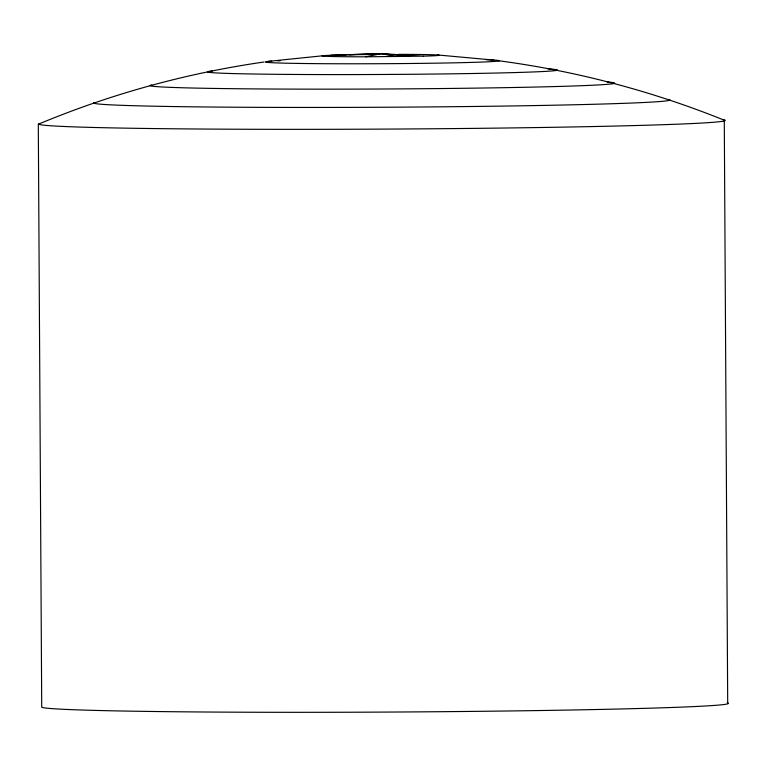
<?xml version="1.0" encoding="UTF-8"?>
<svg xmlns="http://www.w3.org/2000/svg" width="766" height="766" viewBox="0 0 766 766"><rect width="100%" height="100%" fill="white"/><g stroke="black" fill="none" stroke-linecap="round" stroke-linejoin="round"><path stroke-width="1.15" d="M365.765 56.808L381.296 53.63L423.234 56.157L365.765 56.808A58.656 1.178 -0.3 0 1 323.319 56.148A58.656 1.178 -0.3 0 1 345.83 54.846M263.916 62.027C186.444 73.153 110.534 94.084 38.3 124.236L41.718 707.2A342.996 6.894 -0.3 0 0 393.676 712.035A342.996 6.894 -0.3 0 0 727.231 702.834M268.234 61.385L324.621 55.583M340.305 54.97L381.296 53.63L410.519 56.425M330.797 55.267L381.296 53.63L395.859 56.636M437.3 54.932L493.744 60.074M497.957 60.658C575.553 70.874 651.703 90.915 724.282 120.214L727.7 703.188M548.035 68.95A174.897 3.514 -0.3 0 1 383.871 74.465A174.897 3.514 -0.3 0 1 212.335 71.027M486.161 59.719A117.026 2.355 -0.3 0 1 385.94 63.683A117.026 2.355 -0.3 0 1 271.729 61.156M277.512 60.868A117.026 2.355 -0.3 0 1 280.212 60.753M398.483 54.357A58.656 1.178 -0.3 0 1 423.263 56.157M349.411 54.779A58.656 1.178 -0.3 0 1 369.921 54.491M607.122 81.981A232.012 4.663 -0.3 0 1 389.674 88.961A232.012 4.663 -0.3 0 1 151.773 84.988M668.785 99.436A288.131 5.793 -0.3 0 1 376.987 107.278A288.131 5.793 -0.3 0 1 94.17 102.634M723.228 119.688A342.996 6.894 -0.3 0 1 385.825 129.09A342.996 6.894 -0.3 0 1 38.76 123.872"/></g></svg>
